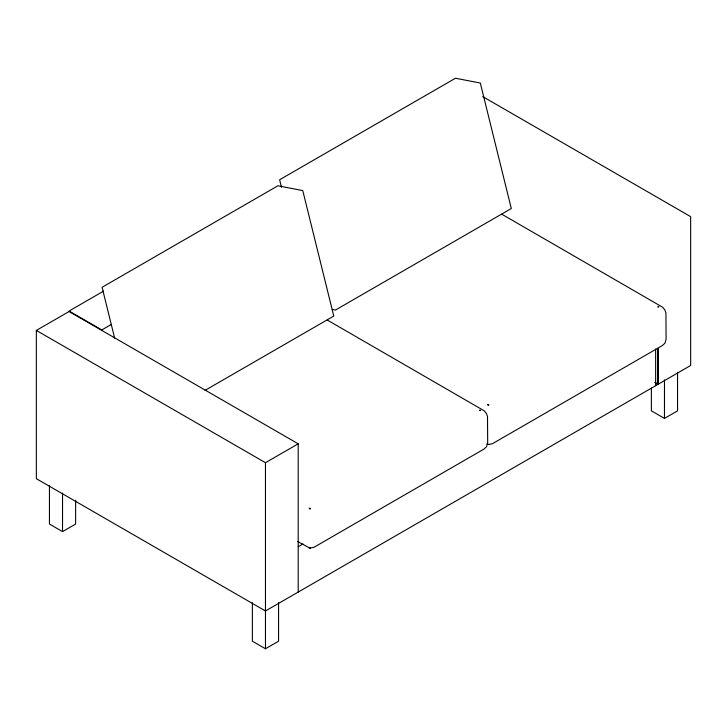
<?xml version="1.0" encoding="UTF-8"?>
<svg xmlns="http://www.w3.org/2000/svg" width="727" height="727" viewBox="0 0 727 727"><rect width="100%" height="100%" fill="white"/><g stroke="black" fill="none" stroke-linecap="round" stroke-linejoin="round"><path stroke-width="1.09" d="M480.374 410.51L480.165 410.037L479.393 410.455M480.329 410.564L479.638 410.319M103.634 291.091L69.083 311.038L101.816 329.931L111.331 324.433M482.71 96.591L690.65 216.646L690.65 365.49L265.473 610.971L36.35 478.684L36.35 330.421L69.083 311.529L298.206 443.815L298.206 592.069M205.096 390.344L333.766 316.063L302.768 190.583L277.923 185.776L102.089 287.292L114.639 338.11M49.445 485.491L49.445 524.04L62.531 531.601L75.626 524.04L75.626 500.231M36.35 330.421L265.473 462.708L298.206 443.815M298.206 546.713L302.995 543.95M252.378 602.656L252.378 641.205L265.473 648.766L278.568 641.205L278.568 602.656M651.374 388.173L651.374 410.846L664.469 418.407L677.555 410.846L677.555 372.297M657.808 306.894L658.826 306.83L658.062 306.767M310.056 508.936L310.538 508.573L309.775 508.091L309.193 508.473L309.866 508.927M488.78 444.451L492.479 443.679L662.442 345.498L664.96 343.153L666.086 339.236L665.932 312.837L664.705 309.684L662.642 307.248L501.721 214.174M310.365 548.013L314.055 547.24L484.018 449.059L486.545 446.714L487.672 442.798L487.508 416.398L486.29 413.245L484.227 410.81L327.232 319.998M488.898 444.461L486.881 444.061M309.802 547.949L310.474 548.022M332.23 309.411L335.474 310.038L511.308 208.522L480.311 83.042L455.465 78.234L279.631 179.751L281.503 187.312M297.688 541.515L309.302 547.849M309.12 547.813L309.829 547.949M655.172 382.566L658.126 384.274L658.126 348.851M654.972 382.684L657.917 384.392L657.917 348.951M664.469 379.857L664.469 418.407M655.636 349.024L655.636 385.71M265.473 462.708L265.473 648.766M62.531 493.051L62.531 531.601M488.035 404.621L487.608 404.912L488.953 405.012L488.035 404.621"/></g></svg>
